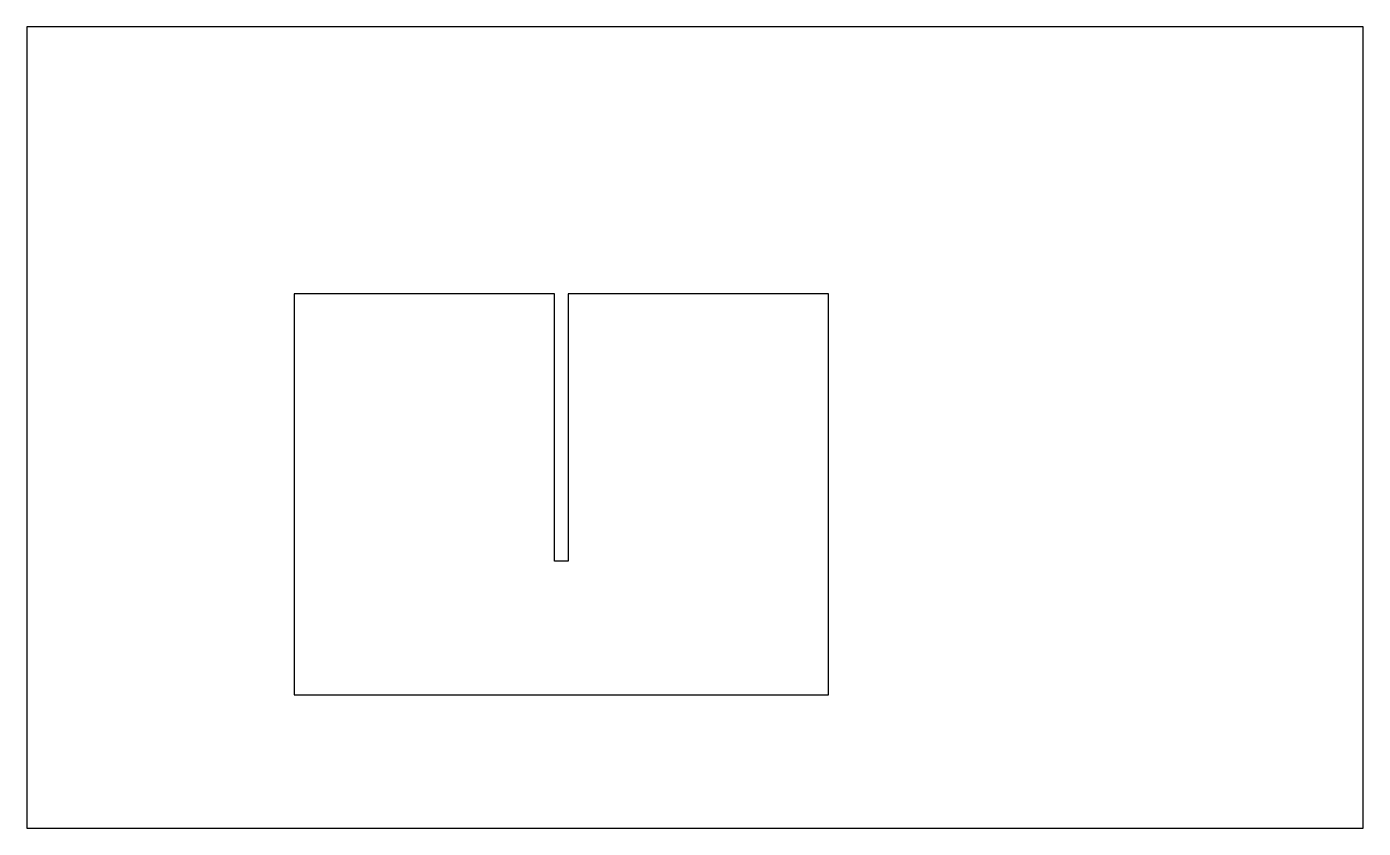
# Model space of a CAD drawing. Header units: millimetres. Extents: x 0 to 100, y 0 to 60.
import ezdxf

# ---------------------------------------------------------------- set-up
doc = ezdxf.new("R2010")
doc.units = ezdxf.units.MM

msp = doc.modelspace()

# ---------------------------------------------------------------- linework, layer by layer
for points in [[(0, 0), (100, 0), (100, 60), (0, 60)], [(20, 10), (60, 10), (60, 40), (40.5, 40), (40.5, 20), (39.5, 20), (39.5, 40), (20, 40)]]:
    msp.add_lwpolyline(points, close=True)

doc.saveas('drawing.dxf')
